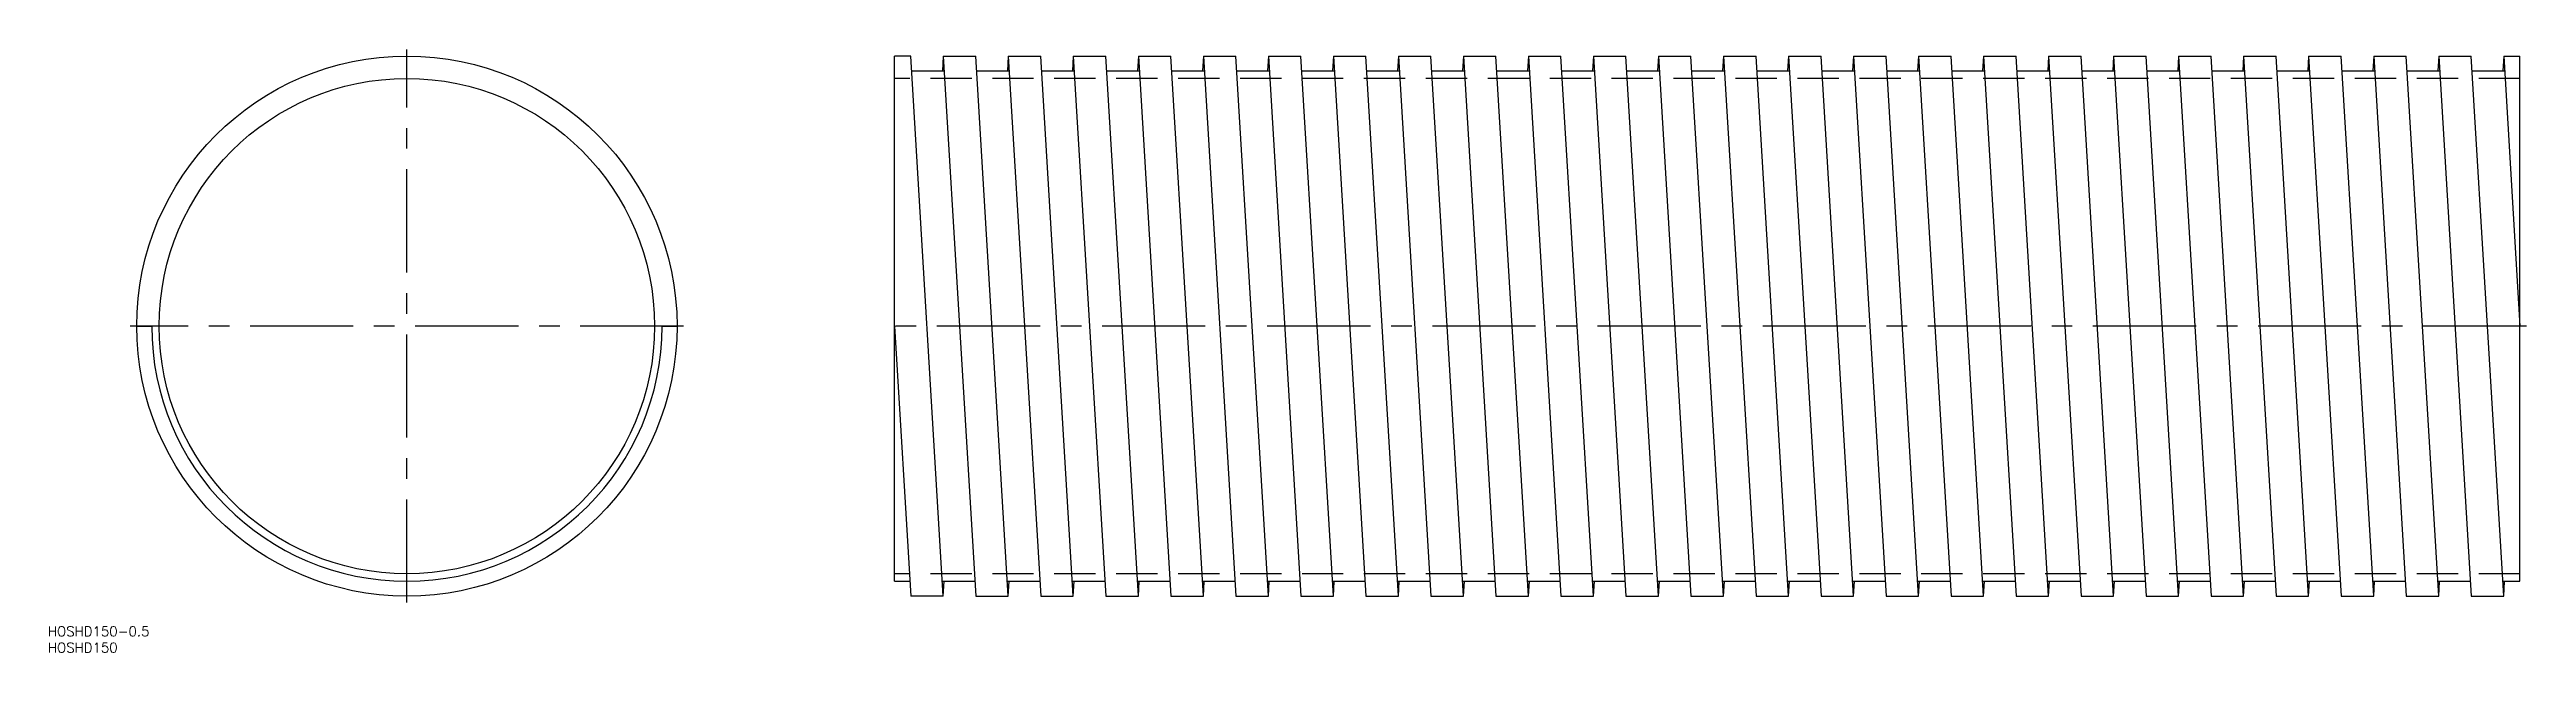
# Model space of a CAD drawing. Extents: x -110 to 652, y -100 to 85.
import ezdxf

# ---------------------------------------------------------------- set-up
doc = ezdxf.new("R2010")
doc.units = 0
doc.linetypes.add('CENTER', pattern=[50.8, 31.75, -6.35, 6.35, -6.35])
doc.linetypes.add('DASHED', pattern=[19.05, 12.7, -6.35])
doc.layers.get('0').update_dxf_attribs({"linetype": 'CONTINUOUS'})
doc.layers.add('CENTER', color=1, linetype='CENTER')
doc.styles.get("Standard").update_dxf_attribs({"font": 'txt.shx', "height": 3, "bigfont": 'bigfont.shx'})

msp = doc.modelspace()

# ---------------------------------------------------------------- linework, layer by layer
at = {"color": 7, "linetype": 'CONTINUOUS'}
for p, q in [((150, -78.5), (150, 83.1)), ((155, 83.1), (150, 83.1)), ((165, -83.1), (155, 83.1)), ((155.28, 78.5), (165.28, 78.5)), ((165, 83.1), (164.72, 78.5)), ((165, 83.1), (175, -83.1)), ((165, 83.1), (175, 83.1)), ((185, -83.1), (175, 83.1)), ((175.28, 78.5), (185.28, 78.5)), ((185, 83.1), (184.72, 78.5)), ((185, 83.1), (195, -83.1)), ((185, 83.1), (195, 83.1)), ((205, -83.1), (195, 83.1)), ((195.28, 78.5), (205.28, 78.5)), ((205, 83.1), (204.72, 78.5)), ((205, 83.1), (215, -83.1)), ((205, 83.1), (215, 83.1)), ((225, -83.1), (215, 83.1)), ((215.28, 78.5), (225.28, 78.5)), ((225, 83.1), (224.72, 78.5)), ((225, 83.1), (235, -83.1)), ((225, 83.1), (235, 83.1)), ((245, -83.1), (235, 83.1)), ((235.28, 78.5), (245.28, 78.5)), ((245, 83.1), (244.72, 78.5)), ((245, 83.1), (255, -83.1)), ((245, 83.1), (255, 83.1)), ((265, -83.1), (255, 83.1)), ((255.28, 78.5), (265.28, 78.5)), ((265, 83.1), (264.72, 78.5)), ((265, 83.1), (275, -83.1)), ((265, 83.1), (275, 83.1)), ((285, -83.1), (275, 83.1)), ((275.28, 78.5), (285.28, 78.5)), ((285, 83.1), (284.72, 78.5)), ((285, 83.1), (295, -83.1)), ((285, 83.1), (295, 83.1)), ((305, -83.1), (295, 83.1)), ((295.28, 78.5), (305.28, 78.5)), ((305, 83.1), (304.72, 78.5)), ((305, 83.1), (315, -83.1)), ((305, 83.1), (315, 83.1)), ((325, -83.1), (315, 83.1)), ((315.28, 78.5), (325.28, 78.5)), ((325, 83.1), (324.72, 78.5)), ((325, 83.1), (335, -83.1)), ((325, 83.1), (335, 83.1)), ((345, -83.1), (335, 83.1)), ((335.28, 78.5), (345.28, 78.5)), ((345, 83.1), (344.72, 78.5)), ((345, 83.1), (355, -83.1)), ((345, 83.1), (355, 83.1)), ((365, -83.1), (355, 83.1)), ((355.28, 78.5), (365.28, 78.5)), ((365, 83.1), (364.72, 78.5)), ((365, 83.1), (375, -83.1)), ((365, 83.1), (375, 83.1)), ((385, -83.1), (375, 83.1)), ((375.28, 78.5), (385.28, 78.5)), ((385, 83.1), (384.72, 78.5)), ((385, 83.1), (395, -83.1)), ((385, 83.1), (395, 83.1)), ((405, -83.1), (395, 83.1)), ((395.28, 78.5), (405.28, 78.5)), ((405, 83.1), (404.72, 78.5)), ((405, 83.1), (415, -83.1)), ((405, 83.1), (415, 83.1)), ((425, -83.1), (415, 83.1)), ((415.28, 78.5), (425.28, 78.5)), ((425, 83.1), (424.72, 78.5)), ((425, 83.1), (435, -83.1)), ((425, 83.1), (435, 83.1)), ((445, -83.1), (435, 83.1)), ((435.28, 78.5), (445.28, 78.5)), ((445, 83.1), (444.72, 78.5)), ((445, 83.1), (455, -83.1)), ((445, 83.1), (455, 83.1)), ((465, -83.1), (455, 83.1)), ((455.28, 78.5), (465.28, 78.5)), ((465, 83.1), (464.72, 78.5)), ((465, 83.1), (475, -83.1)), ((465, 83.1), (475, 83.1)), ((485, -83.1), (475, 83.1)), ((475.28, 78.5), (485.28, 78.5)), ((485, 83.1), (484.72, 78.5)), ((485, 83.1), (495, -83.1)), ((485, 83.1), (495, 83.1)), ((505, -83.1), (495, 83.1)), ((495.28, 78.5), (505.28, 78.5)), ((505, 83.1), (504.72, 78.5)), ((505, 83.1), (515, -83.1)), ((505, 83.1), (515, 83.1)), ((525, -83.1), (515, 83.1)), ((515.28, 78.5), (525.28, 78.5)), ((525, 83.1), (524.72, 78.5)), ((525, 83.1), (535, -83.1)), ((525, 83.1), (535, 83.1)), ((545, -83.1), (535, 83.1)), ((535.28, 78.5), (545.28, 78.5)), ((545, 83.1), (544.72, 78.5)), ((545, 83.1), (555, -83.1)), ((545, 83.1), (555, 83.1)), ((565, -83.1), (555, 83.1)), ((555.28, 78.5), (565.28, 78.5)), ((565, 83.1), (564.72, 78.5)), ((565, 83.1), (575, -83.1)), ((565, 83.1), (575, 83.1)), ((585, -83.1), (575, 83.1)), ((575.28, 78.5), (585.28, 78.5)), ((585, 83.1), (584.72, 78.5)), ((585, 83.1), (595, -83.1)), ((585, 83.1), (595, 83.1)), ((605, -83.1), (595, 83.1)), ((595.28, 78.5), (605.28, 78.5)), ((605, 83.1), (604.72, 78.5)), ((605, 83.1), (615, -83.1)), ((605, 83.1), (615, 83.1)), ((625, -83.1), (615, 83.1)), ((615.28, 78.5), (625.28, 78.5)), ((625, 83.1), (624.72, 78.5)), ((625, 83.1), (635, -83.1)), ((625, 83.1), (635, 83.1)), ((645, -83.1), (635, 83.1)), ((635.28, 78.5), (645.28, 78.5)), ((645, 83.1), (644.72, 78.5)), ((645, 83.1), (650, 0)), ((645, 83.1), (650, 83.1)), ((650, -78.5), (650, 83.1)), ((-83.1, 0), (-78.5, 0)), ((78.5, 0), (83.1, 0)), ((150, 0), (155, -83.1)), ((150, -78.5), (154.72, -78.5)), ((165, -83.1), (155, -83.1)), ((164.72, -78.5), (174.72, -78.5)), ((165, -83.1), (165.28, -78.5)), ((175, -83.1), (185, -83.1)), ((184.72, -78.5), (194.72, -78.5)), ((185, -83.1), (185.28, -78.5)), ((195, -83.1), (205, -83.1)), ((204.72, -78.5), (214.72, -78.5)), ((205, -83.1), (205.28, -78.5)), ((215, -83.1), (225, -83.1)), ((224.72, -78.5), (234.72, -78.5)), ((225, -83.1), (225.28, -78.5)), ((235, -83.1), (245, -83.1)), ((244.72, -78.5), (254.72, -78.5)), ((245, -83.1), (245.28, -78.5)), ((255, -83.1), (265, -83.1)), ((264.72, -78.5), (274.72, -78.5)), ((265, -83.1), (265.28, -78.5)), ((275, -83.1), (285, -83.1)), ((284.72, -78.5), (294.72, -78.5)), ((285, -83.1), (285.28, -78.5)), ((295, -83.1), (305, -83.1)), ((304.72, -78.5), (314.72, -78.5)), ((305, -83.1), (305.28, -78.5)), ((315, -83.1), (325, -83.1)), ((324.72, -78.5), (334.72, -78.5)), ((325, -83.1), (325.28, -78.5)), ((335, -83.1), (345, -83.1)), ((344.72, -78.5), (354.72, -78.5)), ((345, -83.1), (345.28, -78.5)), ((355, -83.1), (365, -83.1)), ((364.72, -78.5), (374.72, -78.5)), ((365, -83.1), (365.28, -78.5)), ((375, -83.1), (385, -83.1)), ((384.72, -78.5), (394.72, -78.5)), ((385, -83.1), (385.28, -78.5)), ((395, -83.1), (405, -83.1)), ((404.72, -78.5), (414.72, -78.5)), ((405, -83.1), (405.28, -78.5)), ((415, -83.1), (425, -83.1)), ((424.72, -78.5), (434.72, -78.5)), ((425, -83.1), (425.28, -78.5)), ((435, -83.1), (445, -83.1)), ((444.72, -78.5), (454.72, -78.5)), ((445, -83.1), (445.28, -78.5)), ((455, -83.1), (465, -83.1)), ((464.72, -78.5), (474.72, -78.5)), ((465, -83.1), (465.28, -78.5)), ((475, -83.1), (485, -83.1)), ((484.72, -78.5), (494.72, -78.5)), ((485, -83.1), (485.28, -78.5)), ((495, -83.1), (505, -83.1)), ((504.72, -78.5), (514.72, -78.5)), ((505, -83.1), (505.28, -78.5)), ((515, -83.1), (525, -83.1)), ((524.72, -78.5), (534.72, -78.5)), ((525, -83.1), (525.28, -78.5)), ((535, -83.1), (545, -83.1)), ((544.72, -78.5), (554.72, -78.5)), ((545, -83.1), (545.28, -78.5)), ((555, -83.1), (565, -83.1)), ((564.72, -78.5), (574.72, -78.5)), ((565, -83.1), (565.28, -78.5)), ((575, -83.1), (585, -83.1)), ((584.72, -78.5), (594.72, -78.5)), ((585, -83.1), (585.28, -78.5)), ((595, -83.1), (605, -83.1)), ((604.72, -78.5), (614.72, -78.5)), ((605, -83.1), (605.28, -78.5)), ((615, -83.1), (625, -83.1)), ((624.72, -78.5), (634.72, -78.5)), ((625, -83.1), (625.28, -78.5)), ((635, -83.1), (645, -83.1)), ((644.72, -78.5), (650, -78.5)), ((645, -83.1), (645.28, -78.5))]:
    msp.add_line(p, q, dxfattribs=at)
at = {"color": 3, "linetype": 'DASHED'}
for p, q in [((650, 76.2), (150, 76.2)), ((650, -76.2), (150, -76.2))]:
    msp.add_line(p, q, dxfattribs=at)
at = {"color": 7, "linetype": 'CONTINUOUS'}
for radius in [83.1, 76.2]:
    msp.add_circle((0, 0), radius, dxfattribs=at)
msp.add_arc((0, 0), 78.5, 180, 0, dxfattribs=at)
at = {"layer": 'CENTER', "color": 1, "linetype": 'CENTER'}
for p, q in [((0, -85.1), (0, 85.1)), ((85.1, 0), (-85.1, 0)), ((652, 0), (148, 0))]:
    msp.add_line(p, q, dxfattribs=at)

# ---------------------------------------------------------------- texts
at = {"color": 7, "linetype": 'CONTINUOUS'}
for s, p in [('HOSHD150-0.5', (-110.44, -95.43)), ('HOSHD150', (-110.44, -100.43))]:
    msp.add_text(s, height=3, dxfattribs=at).set_placement(p)

doc.saveas('drawing.dxf')
